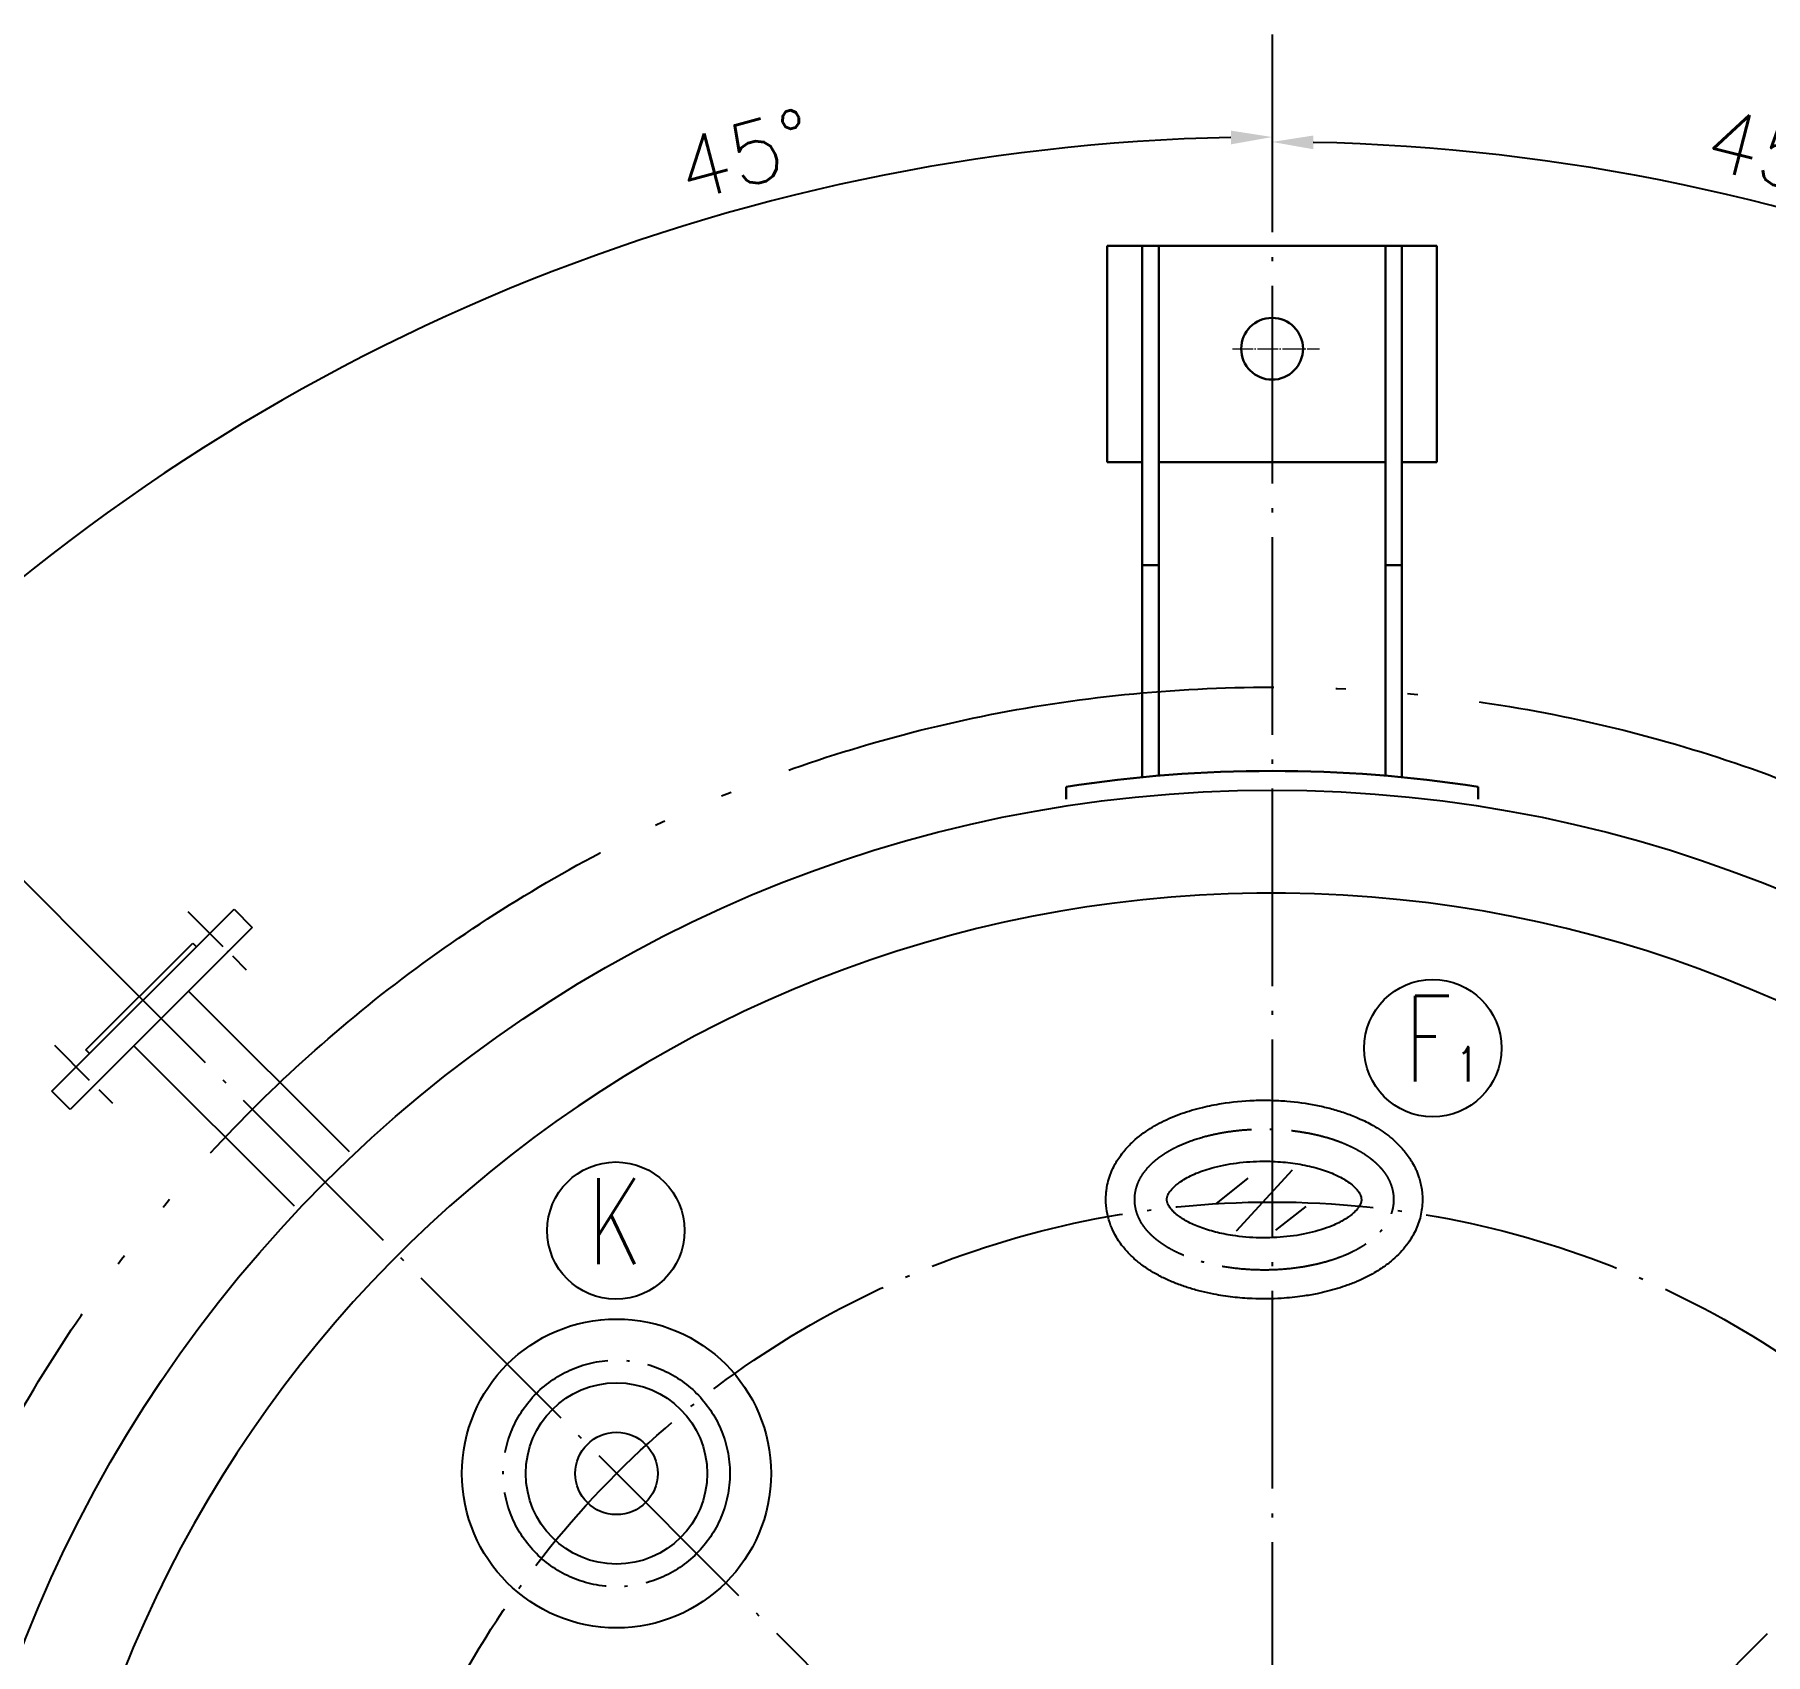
# Model space of a CAD drawing. Extents: x -5195 to 745, y -4429 to 3981.
# Drawn here: x -4199 to -3359, y -2444 to -1658 of the extents above; entities that cross this region are included whole.
import ezdxf

# ---------------------------------------------------------------- set-up
doc = ezdxf.new("R2010")
doc.units = 0
doc.header["$MEASUREMENT"] = 0
for name, pattern in [('ACAD_ISO04W100', [30.5, 24, -3, 0.5, -3]), ('ACAD_ISO05W100', [34, 24, -3, 0.5, -3, 0.5, -3]), ('DASH10', [12, 10, -1, 0, -1])]:
    doc.linetypes.add(name, pattern=pattern)
doc.layers.get('DEFPOINTS').update_dxf_attribs({"linetype": 'CONTINUOUS'})
for name, color, linetype in [('1中心线', 3, 'ACAD_ISO04W100'), ('3轮廓', 7, 'CONTINUOUS'), ('3轮廓、图框', 7, 'CONTINUOUS'), ('4文字标注', 5, 'CONTINUOUS'), ('6断裂线', 6, 'ACAD_ISO05W100')]:
    doc.layers.add(name, color=color, linetype=linetype)
doc.layers.add('中心线', color=3, linetype='DASH10', lineweight=18)
doc.layers.add('轮廓线', color=7, linetype='CONTINUOUS', lineweight=30)
doc.styles.add('CHINA', font='romans.shx', dxfattribs={"bigfont": 'china.shx'})
doc.styles.add('样式 2', font='ROMANS.shx', dxfattribs={"width": 0.75, "bigfont": 'hmhz.shx'})
doc.dimstyles.new('普通15CC', dxfattribs={"dimscale": 10, "dimtxt": 3, "dimasz": 2, "dimexe": 1, "dimexo": 0, "dimgap": 1, "dimtad": 1, "dimdec": 0, "dimzin": 11, "dimdsep": 46, "dimtxsty": 'CHINA', "dimcen": 0, "dimclrd": 5, "dimclre": 5, "dimclrt": 5, "dimadec": 0, "dimazin": 0, "dimtfac": 0.7, "dimtdec": 4, "dimtofl": 0, "dimtmove": 0, "dimatfit": 0, "dimfxl": 1, "dimtolj": 1, "dimtzin": 11, "dimarcsym": 0})

# ---------------------------------------------------------------- blocks, each defined once
blk = doc.blocks.new('*D44')
at = {"layer": '3轮廓、图框', "color": 5, "lineweight": -2}
blk.add_line((-3041.83, -3230.84), (-2902.88, -3369.79), dxfattribs=at)
blk.add_arc((-3598.12, -2674.55), 973.22, 271.17747, 313.82253, dxfattribs=at)
at = {"layer": '3轮廓、图框', "color": 5}
for points in [[(-2921.9, -3379.09), (-2926.57, -3374.33), (-2909.95, -3362.72)], [(-3578.16, -3644.23), (-3578.09, -3650.89), (-3598.12, -3647.77)]]:
    blk.add_solid(points, dxfattribs=at)
at = {"layer": 'DEFPOINTS', "color": 0}
for p in [(-3598.12, -1657.71), (-3598.12, -2674.55), (-3041.83, -3230.84), (-3346.23, -3614.61), (-3598.12, -3667.64)]:
    blk.add_point(p, dxfattribs=at)
at = {"layer": '3轮廓、图框', "color": 5, "insert": (-3171.95, -3521.6), "char_height": 30, "attachment_point": 5, "rotation": 26.70771, "style": 'CHINA'}
blk.add_mtext('\\A1;45%%d', dxfattribs=at)
blk = doc.blocks.new('*D46')
at = {"layer": '3轮廓、图框', "color": 5, "lineweight": -2}
blk.add_line((-3041.83, -2118.26), (-2908.89, -1985.31), dxfattribs=at)
blk.add_arc((-3598.12, -2674.55), 964.72, 46.18784, 88.81216, dxfattribs=at)
at = {"layer": '3轮廓、图框', "color": 5}
for points in [[(-3578.09, -1706.7), (-3578.16, -1713.37), (-3598.12, -1709.83)], [(-2932.58, -1980.77), (-2927.91, -1976.01), (-2915.96, -1992.39)]]:
    blk.add_solid(points, dxfattribs=at)
at = {"layer": 'DEFPOINTS', "color": 0}
for p in [(-3598.12, -1657.71), (-3115.76, -1839.07), (-3041.83, -2118.26), (-3598.12, -2674.55), (-3598.12, -3667.64)]:
    blk.add_point(p, dxfattribs=at)
at = {"layer": '3轮廓、图框', "color": 5, "insert": (-3353.95, -1715.42), "char_height": 30, "attachment_point": 5, "rotation": 345.71751, "style": 'CHINA'}
blk.add_mtext('\\A1;45%%d', dxfattribs=at)
blk = doc.blocks.new('*D47')
at = {"layer": '3轮廓、图框', "color": 5, "lineweight": -2}
blk.add_line((-4154.41, -2118.26), (-4289.04, -1983.63), dxfattribs=at)
blk.add_arc((-3598.12, -2674.55), 967.1, 91.18492, 133.81508, dxfattribs=at)
at = {"layer": '3轮廓、图框', "color": 5}
for points in [[(-3618.09, -1710.99), (-3618.15, -1704.32), (-3598.12, -1707.45)], [(-4270.01, -1974.33), (-4265.34, -1979.09), (-4281.96, -1990.7)]]:
    blk.add_solid(points, dxfattribs=at)
at = {"layer": 'DEFPOINTS', "color": 0}
for p in [(-3598.12, -1657.71), (-4081.67, -1837.01), (-4154.41, -2118.26), (-3598.12, -2674.55), (-3598.12, -3667.64)]:
    blk.add_point(p, dxfattribs=at)
at = {"layer": '3轮廓、图框', "color": 5, "insert": (-3853.82, -1715.96), "char_height": 30, "attachment_point": 5, "rotation": 14.93569, "style": 'CHINA'}
blk.add_mtext('\\A1;45%%d', dxfattribs=at)
blk = doc.blocks.new('管口符号')
at = {"layer": '4文字标注'}
blk.add_circle((-1249.14, -514.69), 4, dxfattribs=at)
at = {"layer": '4文字标注', "style": '样式 2', "width": 0.7}
for tag, p, height in [('A', (-1250.76, -516.64), 5), ('1', (-1247.74, -516.63), 2)]:
    blk.add_attdef(tag, p, '', height=height, dxfattribs=at)
blk = doc.blocks.new('*D71')
at = {"layer": '3轮廓、图框', "color": 5, "lineweight": -2}
blk.add_line((-4154.41, -3230.84), (-4293.36, -3369.79), dxfattribs=at)
blk.add_arc((-3598.12, -2674.55), 973.22, 226.17747, 268.82253, dxfattribs=at)
at = {"layer": '3轮廓、图框', "color": 5}
for points in [[(-4269.67, -3374.33), (-4274.34, -3379.09), (-4286.29, -3362.72)], [(-3618.15, -3650.89), (-3618.09, -3644.23), (-3598.12, -3647.77)]]:
    blk.add_solid(points, dxfattribs=at)
at = {"layer": 'DEFPOINTS', "color": 0}
for p in [(-3598.12, -1657.71), (-3598.12, -2674.55), (-4154.41, -3230.84), (-3850.01, -3614.61), (-3598.12, -3667.64)]:
    blk.add_point(p, dxfattribs=at)
at = {"layer": '3轮廓、图框', "color": 5, "insert": (-4024.29, -3521.6), "char_height": 30, "attachment_point": 5, "rotation": 333.29229, "style": 'CHINA'}
blk.add_mtext('\\A1;45%%d', dxfattribs=at)

msp = doc.modelspace()

# ---------------------------------------------------------------- linework, layer by layer
at = {"layer": '1中心线', "ltscale": 4}
for p, q in [((-3598.12088, -1657.70812), (-3598.12088, -3667.63662)), ((-3598.12088, -2674.54726), (-4154.40926, -2118.25888)), ((-3598.12088, -2674.54726), (-3041.8325, -2118.25888))]:
    msp.add_line(p, q, dxfattribs=at)
at = {"layer": '1中心线'}
for p, q in [((-4124.32618, -2083.52384), (-4096.04191, -2111.80811)), ((-4189.1443, -2148.34196), (-4160.86003, -2176.62624))]:
    msp.add_line(p, q, dxfattribs=at)
at = {"layer": '1中心线', "ltscale": 4}
msp.add_circle((-3598.12088, -2674.54726), 450, dxfattribs=at)
at = {"layer": '1中心线', "ltscale": 3}
msp.add_circle((-3916.31893, -2356.34921), 55, dxfattribs=at)
msp.add_open_spline([(-3664.81726, -2223.34393), (-3664.81726, -2224.02007), (-3664.78257, -2224.70794), (-3664.62922, -2226.23002), (-3664.49489, -2227.05184), (-3664.16837, -2228.49883), (-3663.99836, -2229.11964), (-3663.60675, -2230.33714), (-3663.3848, -2230.93556), (-3662.64188, -2232.70718), (-3662.0468, -2233.84903), (-3660.92272, -2235.66085), (-3660.44056, -2236.35999), (-3659.50765, -2237.5909), (-3659.06394, -2238.13421), (-3658.13481, -2239.19642), (-3657.65414, -2239.71014), (-3656.65349, -2240.714), (-3656.1305, -2241.20704), (-3655.05044, -2242.16715), (-3654.49187, -2242.63563), (-3653.10338, -2243.73781), (-3652.26391, -2244.35516), (-3650.52003, -2245.54699), (-3649.61106, -2246.12461), (-3647.74462, -2247.23061), (-3646.77726, -2247.76487), (-3644.78978, -2248.78993), (-3643.76853, -2249.2813), (-3641.28208, -2250.39876), (-3639.80171, -2251.00355), (-3637.07933, -2252.01406), (-3635.85529, -2252.43482), (-3633.36784, -2253.22536), (-3632.10167, -2253.59606), (-3629.41339, -2254.31914), (-3627.98385, -2254.66837), (-3625.08706, -2255.30742), (-3623.61722, -2255.59788), (-3619.15337, -2256.38091), (-3616.10325, -2256.78532), (-3609.92188, -2257.35454), (-3606.79104, -2257.51897), (-3600.36004, -2257.60712), (-3597.05855, -2257.5187), (-3590.53117, -2257.07575), (-3587.30079, -2256.72071), (-3581.92594, -2255.89607), (-3579.75312, -2255.49425), (-3575.95652, -2254.66505), (-3574.31002, -2254.26014), (-3571.34784, -2253.44631), (-3570.02708, -2253.05051), (-3567.4431, -2252.20746), (-3566.17432, -2251.75844), (-3563.70415, -2250.81126), (-3562.50496, -2250.31411), (-3560.14895, -2249.25826), (-3559.00104, -2248.70367), (-3556.80022, -2247.5545), (-3555.74057, -2246.95675), (-3554.15307, -2245.98703), (-3553.60221, -2245.63575), (-3552.62493, -2244.98471), (-3552.19739, -2244.68988), (-3551.36543, -2244.09525), (-3550.95913, -2243.79419), (-3549.76493, -2242.87577), (-3548.9976, -2242.23993), (-3547.52946, -2240.92305), (-3546.82727, -2240.24053), (-3545.50743, -2238.8407), (-3544.88598, -2238.11966), (-3543.71089, -2236.61414), (-3543.1655, -2235.8396), (-3542.16922, -2234.24999), (-3541.71483, -2233.42903), (-3540.90559, -2231.73905), (-3540.54989, -2230.86718), (-3540.07023, -2229.43822), (-3539.90675, -2228.87806), (-3539.61411, -2227.69576), (-3539.48784, -2227.06624), (-3539.33022, -2226.03939), (-3539.28115, -2225.64316), (-3539.1985, -2224.76495), (-3539.17019, -2224.26948), (-3539.14988, -2223.26627), (-3539.15812, -2222.75971), (-3539.21074, -2221.76328), (-3539.25521, -2221.2681), (-3539.36574, -2220.39477), (-3539.42429, -2220.01798), (-3539.56536, -2219.25277), (-3539.64674, -2218.87099), (-3539.86063, -2217.98637), (-3540.00081, -2217.48747), (-3540.31725, -2216.49763), (-3540.48946, -2216.01873), (-3540.87406, -2215.05441), (-3541.08416, -2214.5757), (-3541.53281, -2213.63842), (-3541.77294, -2213.1763), (-3542.53593, -2211.814), (-3543.10055, -2210.93849), (-3544.08664, -2209.58427), (-3544.46809, -2209.09502), (-3545.26019, -2208.14168), (-3545.67257, -2207.67537), (-3546.53442, -2206.75609), (-3546.98267, -2206.30461), (-3547.98316, -2205.34991), (-3548.53903, -2204.85185), (-3549.56773, -2203.98313), (-3550.02857, -2203.61122), (-3550.96783, -2202.88593), (-3551.44992, -2202.52966), (-3552.43762, -2201.82993), (-3552.94024, -2201.48861), (-3554.48058, -2200.48491), (-3555.55776, -2199.83856), (-3557.51887, -2198.7512), (-3558.39244, -2198.29603), (-3560.21869, -2197.40062), (-3561.16561, -2196.96474), (-3563.10376, -2196.12683), (-3564.10027, -2195.72252), (-3566.42781, -2194.83639), (-3567.77174, -2194.36671), (-3570.53677, -2193.48098), (-3571.94874, -2193.06773), (-3575.285, -2192.17893), (-3577.22724, -2191.72622), (-3581.27587, -2190.90922), (-3583.3831, -2190.54958), (-3587.6476, -2189.94951), (-3589.80769, -2189.70858), (-3594.57441, -2189.31203), (-3597.19478, -2189.18013), (-3602.43334, -2189.08627), (-3605.05575, -2189.12419), (-3610.28031, -2189.36931), (-3612.87491, -2189.57621), (-3618.0277, -2190.16057), (-3620.58754, -2190.53993), (-3625.5847, -2191.46369), (-3628.02697, -2192.00888), (-3633.68005, -2193.5021), (-3636.79332, -2194.51305), (-3641.24959, -2196.27494), (-3642.7119, -2196.9108), (-3645.08849, -2198.04725), (-3646.01865, -2198.52152), (-3647.55015, -2199.35524), (-3648.16187, -2199.70333), (-3649.36289, -2200.41793), (-3649.94652, -2200.78106), (-3651.18252, -2201.58625), (-3651.82799, -2202.02958), (-3653.07677, -2202.93618), (-3653.68113, -2203.40004), (-3654.86487, -2204.36248), (-3655.43728, -2204.8555), (-3656.86694, -2206.16443), (-3657.69044, -2206.99636), (-3659.22915, -2208.73158), (-3659.9477, -2209.63878), (-3661.25131, -2211.51287), (-3661.84034, -2212.48504), (-3662.63122, -2214.02274), (-3662.88555, -2214.56574), (-3663.26351, -2215.46113), (-3663.39986, -2215.80794), (-3663.65934, -2216.52096), (-3663.7811, -2216.88394), (-3664.1148, -2217.97211), (-3664.29948, -2218.71038), (-3664.51307, -2219.81485), (-3664.57314, -2220.17659), (-3664.72318, -2221.25964), (-3664.78621, -2222.00632), (-3664.81426, -2222.9437), (-3664.81726, -2223.14425), (-3664.81726, -2223.34393)], degree=3, knots=[0, 0, 0, 0, 0.048912243, 0.048912243, 0.109095215, 0.109095215, 0.154974362, 0.154974362, 0.200853509, 0.200853509, 0.292611803, 0.292611803, 0.352641921, 0.352641921, 0.401713433, 0.401713433, 0.450784944, 0.450784944, 0.499856456, 0.499856456, 0.548927968, 0.548927968, 0.617697399, 0.617697399, 0.68646683, 0.68646683, 0.755236262, 0.755236262, 0.824005693, 0.824005693, 0.918045484, 0.918045484, 0.99143562, 0.99143562, 1.064825756, 1.064825756, 1.144450634, 1.144450634, 1.224075513, 1.224075513, 1.38332527, 1.38332527, 1.542575028, 1.542575028, 1.70973615, 1.70973615, 1.876897273, 1.876897273, 1.993553838, 1.993553838, 2.085624243, 2.085624243, 2.162426751, 2.162426751, 2.23922926, 2.23922926, 2.316031768, 2.316031768, 2.392834277, 2.392834277, 2.469636785, 2.469636785, 2.511548511, 2.511548511, 2.545010473, 2.545010473, 2.578472434, 2.578472434, 2.645396357, 2.645396357, 2.71232028, 2.71232028, 2.779244203, 2.779244203, 2.846168126, 2.846168126, 2.913092049, 2.913092049, 2.980015972, 2.980015972, 3.021888956, 3.021888956, 3.067324244, 3.067324244, 3.095947752, 3.095947752, 3.131635642, 3.131635642, 3.167323532, 3.167323532, 3.203011422, 3.203011422, 3.230765754, 3.230765754, 3.258520085, 3.258520085, 3.295679412, 3.295679412, 3.332838738, 3.332838738, 3.369998064, 3.369998064, 3.40715739, 3.40715739, 3.481476043, 3.481476043, 3.525097583, 3.525097583, 3.568719124, 3.568719124, 3.612340665, 3.612340665, 3.663378598, 3.663378598, 3.702912555, 3.702912555, 3.742446512, 3.742446512, 3.781980469, 3.781980469, 3.861048383, 3.861048383, 3.922068341, 3.922068341, 3.984785761, 3.984785761, 4.047503182, 4.047503182, 4.129081367, 4.129081367, 4.210659553, 4.210659553, 4.318429391, 4.318429391, 4.430488867, 4.430488867, 4.542548343, 4.542548343, 4.675606308, 4.675606308, 4.808664273, 4.808664273, 4.941722239, 4.941722239, 5.076205533, 5.076205533, 5.210688827, 5.210688827, 5.39561584, 5.39561584, 5.49024556, 5.49024556, 5.554696325, 5.554696325, 5.598751139, 5.598751139, 5.642805954, 5.642805954, 5.69372583, 5.69372583, 5.744645706, 5.744645706, 5.795565582, 5.795565582, 5.876517695, 5.876517695, 5.957469808, 5.957469808, 6.038421921, 6.038421921, 6.081044554, 6.081044554, 6.108194077, 6.108194077, 6.135343599, 6.135343599, 6.189642644, 6.189642644, 6.216008502, 6.216008502, 6.268740219, 6.268740219, 6.283185307, 6.283185307, 6.283185307, 6.283185307], dxfattribs=at)
at = {"layer": '3轮廓'}
for p, q in [((-4190.32281, -2170.73368), (-4101.93446, -2082.34533)), ((-4101.93446, -2082.34533), (-4093.09563, -2091.18417)), ((-4093.09563, -2091.18417), (-4181.48398, -2179.57251)), ((-4173.82365, -2150.69899), (-4121.96916, -2098.84449)), ((-4121.96916, -2098.84449), (-4120.20139, -2100.61226)), ((-4124.03155, -2122.12009), (-4046.08515, -2200.06649)), ((-4072.60165, -2226.58299), (-4150.54805, -2148.63659)), ((-4172.05589, -2152.46675), (-4173.82365, -2150.69899)), ((-4181.48398, -2179.57251), (-4190.32281, -2170.73368))]:
    msp.add_line(p, q, dxfattribs=at)
for radius in [75, 44, 20]:
    msp.add_circle((-3916.31893, -2356.34921), radius, dxfattribs=at)
for points, knots in [([(-3678.81726, -2223.34393), (-3678.81726, -2225.25896), (-3678.65427, -2227.18338), (-3678.02628, -2230.92316), (-3677.55756, -2232.76292), (-3676.37071, -2236.27407), (-3675.64842, -2237.96071), (-3673.75156, -2241.65959), (-3672.50388, -2243.61244), (-3670.57515, -2246.16942), (-3669.98574, -2246.89844), (-3668.76928, -2248.3122), (-3668.14679, -2248.9916), (-3666.87879, -2250.29772), (-3666.23365, -2250.92496), (-3664.81073, -2252.23676), (-3664.03667, -2252.90717), (-3662.61576, -2254.06925), (-3661.97576, -2254.56922), (-3660.49288, -2255.67833), (-3659.6418, -2256.2792), (-3657.99156, -2257.38247), (-3657.19169, -2257.89109), (-3655.57698, -2258.8699), (-3654.75956, -2259.34167), (-3652.26921, -2260.71287), (-3650.57172, -2261.56095), (-3647.09031, -2263.14674), (-3645.31386, -2263.88135), (-3641.6892, -2265.24411), (-3639.83845, -2265.87373), (-3636.08262, -2267.02857), (-3634.17577, -2267.55431), (-3630.29693, -2268.51016), (-3628.33375, -2268.93825), (-3623.34525, -2269.89206), (-3620.28908, -2270.35623), (-3614.11559, -2271.06482), (-3610.99354, -2271.3101), (-3603.13221, -2271.65163), (-3598.37107, -2271.60862), (-3590.17685, -2271.10278), (-3586.72125, -2270.75229), (-3580.94419, -2269.92751), (-3578.59942, -2269.5243), (-3574.58221, -2268.70838), (-3572.89254, -2268.32524), (-3569.58028, -2267.4914), (-3567.95355, -2267.04113), (-3564.75356, -2266.07019), (-3563.17772, -2265.5486), (-3559.86592, -2264.35381), (-3558.14413, -2263.67268), (-3555.10474, -2262.35178), (-3553.77092, -2261.7295), (-3551.16314, -2260.4203), (-3549.88677, -2259.73195), (-3547.4494, -2258.31396), (-3546.28584, -2257.58847), (-3543.48504, -2255.71054), (-3541.88894, -2254.52659), (-3539.15103, -2252.24394), (-3537.98277, -2251.18088), (-3535.7431, -2248.9295), (-3534.669, -2247.73818), (-3532.63051, -2245.2022), (-3531.66543, -2243.857), (-3530.14737, -2241.42792), (-3529.55581, -2240.38132), (-3528.46064, -2238.2038), (-3527.95958, -2237.07778), (-3527.06514, -2234.75162), (-3526.67425, -2233.5583), (-3526.01743, -2231.10644), (-3525.75104, -2229.8463), (-3525.35895, -2227.29818), (-3525.23415, -2226.01446), (-3525.13006, -2223.38807), (-3525.1545, -2222.04681), (-3525.31465, -2219.94655), (-3525.40065, -2219.1693), (-3525.653, -2217.42786), (-3525.83837, -2216.45019), (-3526.28635, -2214.52767), (-3526.54867, -2213.58388), (-3527.05839, -2212.00084), (-3527.28646, -2211.3575), (-3527.77805, -2210.08478), (-3528.0403, -2209.45877), (-3528.87201, -2207.61393), (-3529.48592, -2206.4299), (-3530.62974, -2204.46774), (-3531.13833, -2203.66491), (-3532.27022, -2202.00597), (-3532.90176, -2201.1541), (-3534.20649, -2199.51947), (-3534.88151, -2198.73431), (-3537.70163, -2195.66638), (-3540.01157, -2193.61958), (-3544.87249, -2189.95202), (-3547.4407, -2188.31854), (-3551.176, -2186.26593), (-3552.26034, -2185.70626), (-3554.68028, -2184.5299), (-3556.01626, -2183.92686), (-3558.39949, -2182.92573), (-3559.43598, -2182.51379), (-3561.52625, -2181.72796), (-3562.58283, -2181.35296), (-3565.78664, -2180.27933), (-3567.96957, -2179.63111), (-3572.40407, -2178.46826), (-3574.65785, -2177.95328), (-3581.51961, -2176.59968), (-3586.21445, -2175.9541), (-3593.6038, -2175.34732), (-3596.26305, -2175.20867), (-3601.58387, -2175.08818), (-3604.24795, -2175.10639), (-3612.22236, -2175.39646), (-3617.50886, -2175.90368), (-3625.82764, -2177.22872), (-3628.93919, -2177.8507), (-3633.73733, -2179.02207), (-3635.46926, -2179.49003), (-3638.87368, -2180.50524), (-3640.55037, -2181.05386), (-3643.84822, -2182.23745), (-3645.46973, -2182.8726), (-3650.25072, -2184.91663), (-3653.31155, -2186.45616), (-3659.15691, -2189.97738), (-3661.93577, -2191.95444), (-3666.11427, -2195.6019), (-3667.62568, -2197.08804), (-3670.46812, -2200.31725), (-3671.79997, -2202.06096), (-3674.14284, -2205.73605), (-3675.16895, -2207.65968), (-3676.2846, -2210.31016), (-3676.52385, -2210.92388), (-3676.97371, -2212.17996), (-3677.18309, -2212.81923), (-3677.75758, -2214.75763), (-3678.071, -2216.08491), (-3678.44335, -2218.22277), (-3678.55367, -2219.01966), (-3678.7191, -2220.63014), (-3678.77384, -2221.4413), (-3678.81142, -2222.61652), (-3678.81726, -2222.98002), (-3678.81726, -2223.34393)], [0, 0, 0, 0, 0.081356984, 0.081356984, 0.162713968, 0.162713968, 0.244070953, 0.244070953, 0.351098077, 0.351098077, 0.395829646, 0.395829646, 0.440561215, 0.440561215, 0.484748215, 0.484748215, 0.535653913, 0.535653913, 0.575933597, 0.575933597, 0.628086019, 0.628086019, 0.675380266, 0.675380266, 0.722674512, 0.722674512, 0.817263004, 0.817263004, 0.911851496, 0.911851496, 1.006439989, 1.006439989, 1.101028481, 1.101028481, 1.195616973, 1.195616973, 1.33860076, 1.33860076, 1.481584547, 1.481584547, 1.697382661, 1.697382661, 1.856632943, 1.856632943, 1.967196956, 1.967196956, 2.048948907, 2.048948907, 2.129371796, 2.129371796, 2.209794685, 2.209794685, 2.30068559, 2.30068559, 2.373300477, 2.373300477, 2.445915364, 2.445915364, 2.514670848, 2.514670848, 2.614090699, 2.614090699, 2.691715928, 2.691715928, 2.769341158, 2.769341158, 2.846966387, 2.846966387, 2.902011437, 2.902011437, 2.957056486, 2.957056486, 3.012101535, 3.012101535, 3.067146585, 3.067146585, 3.122191634, 3.122191634, 3.178706068, 3.178706068, 3.21179645, 3.21179645, 3.254282937, 3.254282937, 3.296769424, 3.296769424, 3.326942821, 3.326942821, 3.357116218, 3.357116218, 3.417463011, 3.417463011, 3.461510072, 3.461510072, 3.511412135, 3.511412135, 3.561314197, 3.561314197, 3.713392094, 3.713392094, 3.865469991, 3.865469991, 3.926359508, 3.926359508, 3.999049288, 3.999049288, 4.0536123, 4.0536123, 4.108175311, 4.108175311, 4.217301335, 4.217301335, 4.326427358, 4.326427358, 4.544679404, 4.544679404, 4.665890052, 4.665890052, 4.787100701, 4.787100701, 5.029521997, 5.029521997, 5.17811984, 5.17811984, 5.263463074, 5.263463074, 5.348806308, 5.348806308, 5.434149541, 5.434149541, 5.604836009, 5.604836009, 5.775522476, 5.775522476, 5.879236498, 5.879236498, 5.98295052, 5.98295052, 6.081601573, 6.081601573, 6.110923076, 6.110923076, 6.140244579, 6.140244579, 6.198887584, 6.198887584, 6.233306394, 6.233306394, 6.267725204, 6.267725204, 6.283185307, 6.283185307, 6.283185307, 6.283185307]), ([(-3649.18393, -2223.34393), (-3649.18393, -2223.70162), (-3649.14506, -2224.06016), (-3648.96595, -2224.84283), (-3648.82445, -2225.26767), (-3648.38812, -2226.20922), (-3648.09242, -2226.72535), (-3647.30515, -2227.83417), (-3646.81351, -2228.42613), (-3645.6156, -2229.65317), (-3644.90956, -2230.2879), (-3642.78138, -2231.96085), (-3641.18554, -2233.00493), (-3637.49138, -2234.99995), (-3635.39405, -2235.95121), (-3630.78944, -2237.68457), (-3628.28248, -2238.46701), (-3622.96302, -2239.81328), (-3620.15065, -2240.3773), (-3613.03591, -2241.45157), (-3608.6276, -2241.82493), (-3599.7522, -2242.00947), (-3595.28559, -2241.8207), (-3586.64465, -2240.90052), (-3582.4708, -2240.16877), (-3574.75417, -2238.24381), (-3571.21221, -2237.04946), (-3565.93946, -2234.7431), (-3563.98005, -2233.70443), (-3560.63314, -2231.57643), (-3559.24749, -2230.48712), (-3557.35871, -2228.66765), (-3556.72081, -2227.91769), (-3555.75162, -2226.53701), (-3555.41999, -2225.90846), (-3554.97773, -2224.79254), (-3554.86381, -2224.30606), (-3554.77426, -2223.46612), (-3554.7787, -2223.10114), (-3554.88137, -2222.32655), (-3554.98073, -2221.91529), (-3555.32581, -2220.99582), (-3555.573, -2220.48789), (-3556.27026, -2219.37869), (-3556.7207, -2218.77838), (-3557.85442, -2217.51954), (-3558.53744, -2216.86158), (-3560.14033, -2215.52783), (-3561.05992, -2214.85221), (-3563.81129, -2213.0736), (-3565.84331, -2211.98697), (-3570.43237, -2209.9794), (-3572.98866, -2209.05791), (-3578.49908, -2207.45365), (-3581.45297, -2206.77054), (-3587.62093, -2205.68789), (-3590.83486, -2205.2882), (-3597.37919, -2204.79609), (-3600.70947, -2204.70361), (-3608.39631, -2204.85143), (-3612.74146, -2205.20817), (-3621.04662, -2206.43082), (-3625.00614, -2207.29721), (-3631.6094, -2209.25934), (-3634.36218, -2210.291), (-3639.22072, -2212.53618), (-3641.32503, -2213.75056), (-3644.30265, -2215.87003), (-3645.35445, -2216.76981), (-3647.03665, -2218.48774), (-3647.66586, -2219.30395), (-3648.46504, -2220.60908), (-3648.70676, -2221.12973), (-3649.03477, -2222.06848), (-3649.12292, -2222.48645), (-3649.17661, -2223.03939), (-3649.18393, -2223.19166), (-3649.18393, -2223.34393)], [0, 0, 0, 0, 0.11066478, 0.11066478, 0.221329559, 0.221329559, 0.331994339, 0.331994339, 0.442659119, 0.442659119, 0.553323899, 0.553323899, 0.732321036, 0.732321036, 0.911318173, 0.911318173, 1.09031531, 1.09031531, 1.269312446, 1.269312446, 1.528002755, 1.528002755, 1.786693064, 1.786693064, 2.045383373, 2.045383373, 2.304073682, 2.304073682, 2.489389688, 2.489389688, 2.674705694, 2.674705694, 2.813093384, 2.813093384, 2.951481073, 2.951481073, 3.089868763, 3.089868763, 3.205859751, 3.205859751, 3.321850738, 3.321850738, 3.437841726, 3.437841726, 3.553832714, 3.553832714, 3.669823702, 3.669823702, 3.78581469, 3.78581469, 3.979046644, 3.979046644, 4.172278597, 4.172278597, 4.365510551, 4.365510551, 4.558742505, 4.558742505, 4.751974459, 4.751974459, 5.00676737, 5.00676737, 5.261560281, 5.261560281, 5.473047652, 5.473047652, 5.684535023, 5.684535023, 5.839358141, 5.839358141, 5.99418126, 5.99418126, 6.115128715, 6.115128715, 6.236076169, 6.236076169, 6.283185307, 6.283185307, 6.283185307, 6.283185307])]:
    msp.add_open_spline(points, degree=3, knots=knots, dxfattribs=at)
at = {"layer": '3轮廓、图框'}
msp.add_circle((-3598.12088, -2674.54726), 650, dxfattribs=at)
msp.add_arc((-3598.12088, -2674.54726), 600, 285.08194643, 253.66455913, dxfattribs=at)
at = {"layer": '6断裂线', "color": 5, "ltscale": 5}
for p, q in [((-3588.45152, -2209.06112), (-3615.53189, -2238.77312)), ((-3609.9004, -2213.01752), (-3625.49238, -2225.40154)), ((-3581.80617, -2226.68802), (-3596.53398, -2238.19008))]:
    msp.add_line(p, q, dxfattribs=at)
at = {"layer": '6断裂线', "ltscale": 10}
msp.add_circle((-3598.12088, -2674.54726), 700, dxfattribs=at)
at = {"layer": '中心线'}
msp.add_line((-3617.34754, -1810.24403), (-3575.14967, -1810.24403), dxfattribs=at)
at = {"layer": '轮廓线'}
for p, q in [((-3678.12088, -1760.24403), (-3518.12088, -1760.24403)), ((-3678.12088, -1865.24403), (-3678.12088, -1760.24403)), ((-3661.12088, -2018.27619), (-3661.12088, -1760.24403)), ((-3653.12088, -2017.55373), (-3653.12088, -1760.24403)), ((-3543.12088, -2017.55373), (-3543.12088, -1760.24403)), ((-3535.12088, -2018.27619), (-3535.12088, -1760.24403)), ((-3518.12088, -1865.24403), (-3518.12088, -1760.24403)), ((-3678.12088, -1865.24403), (-3661.12088, -1865.24403)), ((-3653.12088, -1865.24403), (-3543.12088, -1865.24403)), ((-3535.12088, -1865.24403), (-3518.12088, -1865.24403)), ((-3661.12088, -1915.24403), (-3653.12088, -1915.24403)), ((-3543.12088, -1915.24403), (-3535.12088, -1915.24403)), ((-3698.12088, -2022.91078), (-3698.12088, -2028.9824)), ((-3498.12088, -2022.91078), (-3498.12088, -2028.9824))]:
    msp.add_line(p, q, dxfattribs=at)
msp.add_circle((-3598.12088, -1810.24403), 15, dxfattribs=at)
msp.add_arc((-3598.12088, -2671.24403), 656, 81.23170186, 98.76829814, dxfattribs=at)

# ---------------------------------------------------------------- block references
at = {"layer": '4文字标注'}
for p, xscale, yscale, zscale, values in [((6889.34067, 2139.25118), 8.333333249999995, 8.333333249999995, 8.333333249999995, {'1': '1', 'A': 'F'}), ((6492.90987, 2050.64539), 8.333333333333325, 8.333333333333325, 8.333333333333325, {'A': 'K'})]:
    msp.add_blockref('管口符号', p, dxfattribs=dict(at, xscale=xscale, yscale=yscale, zscale=zscale)).add_auto_attribs(values)

# ---------------------------------------------------------------- dimensions: what is measured, and where the dimension line sits
at = {"layer": '3轮廓、图框'}
for base, line1, line2, picture, middle in [((-3850.00868, -3614.60532), ((-3598.12088, -1657.70812), (-3598.12088, -3667.63662)), ((-3598.12088, -2674.54726), (-4154.40926, -3230.83564)), '*D71', (-4035.52396, -3543.93507)), ((-4081.67168, -1837.01272), ((-3598.12088, -2674.54726), (-4154.40926, -2118.25888)), ((-3598.12088, -1657.70812), (-3598.12088, -3667.63662)), '*D47', (-3847.37657, -1740.11851)), ((-3346.23308, -3614.60532), ((-3598.12088, -1657.70812), (-3598.12088, -3667.63662)), ((-3598.12088, -2674.54726), (-3041.8325, -3230.83564)), '*D44', (-3160.7178, -3543.93507)), ((-3115.75984, -1839.07342), ((-3598.12088, -2674.54726), (-3041.8325, -2118.25888)), ((-3598.12088, -1657.70812), (-3598.12088, -3667.63662)), '*D46', (-3360.12118, -1739.6436))]:
    dim = msp.add_angular_dim_2l(base=base, line1=line1, line2=line2, dimstyle='普通15CC', dxfattribs=at)
    dim.commit()
    dim.dimension.update_dxf_attribs({"geometry": picture, "text_midpoint": middle, "dimtype": 162})

doc.saveas('drawing.dxf')
